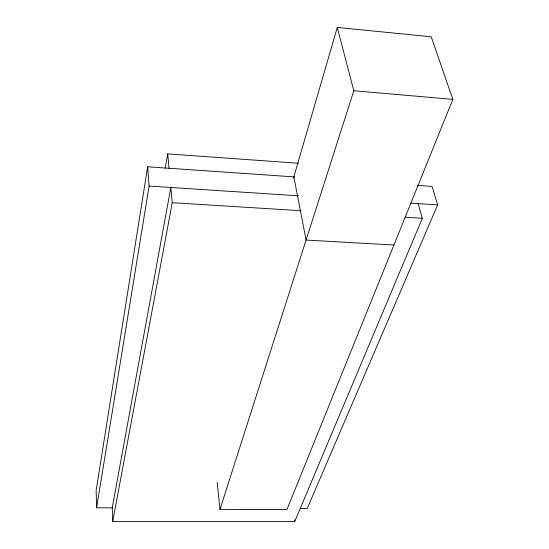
<?xml version="1.0" encoding="UTF-8"?>
<svg xmlns="http://www.w3.org/2000/svg" width="549" height="549" viewBox="0 0 549 549"><rect width="100%" height="100%" fill="white"/><g stroke="black" fill="none" stroke-linecap="round" stroke-linejoin="round"><path stroke-width="0.82" d="M294.744 176.929L147.654 166.793L96.15 490.442L96.603 507.798L112.868 507.852M96.603 507.798L149.108 186.077L147.654 166.793M165.208 168.248L167.72 153.885L298.478 163.259M112.717 521.433L172.249 202.698L170.835 187.49L112.229 507.852L112.717 521.433L294.738 521.55L422.339 218.276L418.098 203.617M293.537 177.903L337.278 27.45L431.233 36.783L452.85 99.369L286.942 509.554L219.998 509.355L217.143 482.207M219.998 509.355L353.81 90.75L337.278 27.45M417.501 185.39L432.015 186.392L437.642 204.894L307.227 508.484L300.378 508.463M393.942 245.019L306.081 240.05L293.832 176.867M172.249 202.698L301.133 210.727M405.265 217.212L422.339 218.276M149.108 186.077L298.498 195.821M410.323 203.109L437.642 204.894M353.81 90.75L452.85 99.369M294.49 519.91L294.738 521.55M167.72 153.885L169.051 168.268"/></g></svg>
